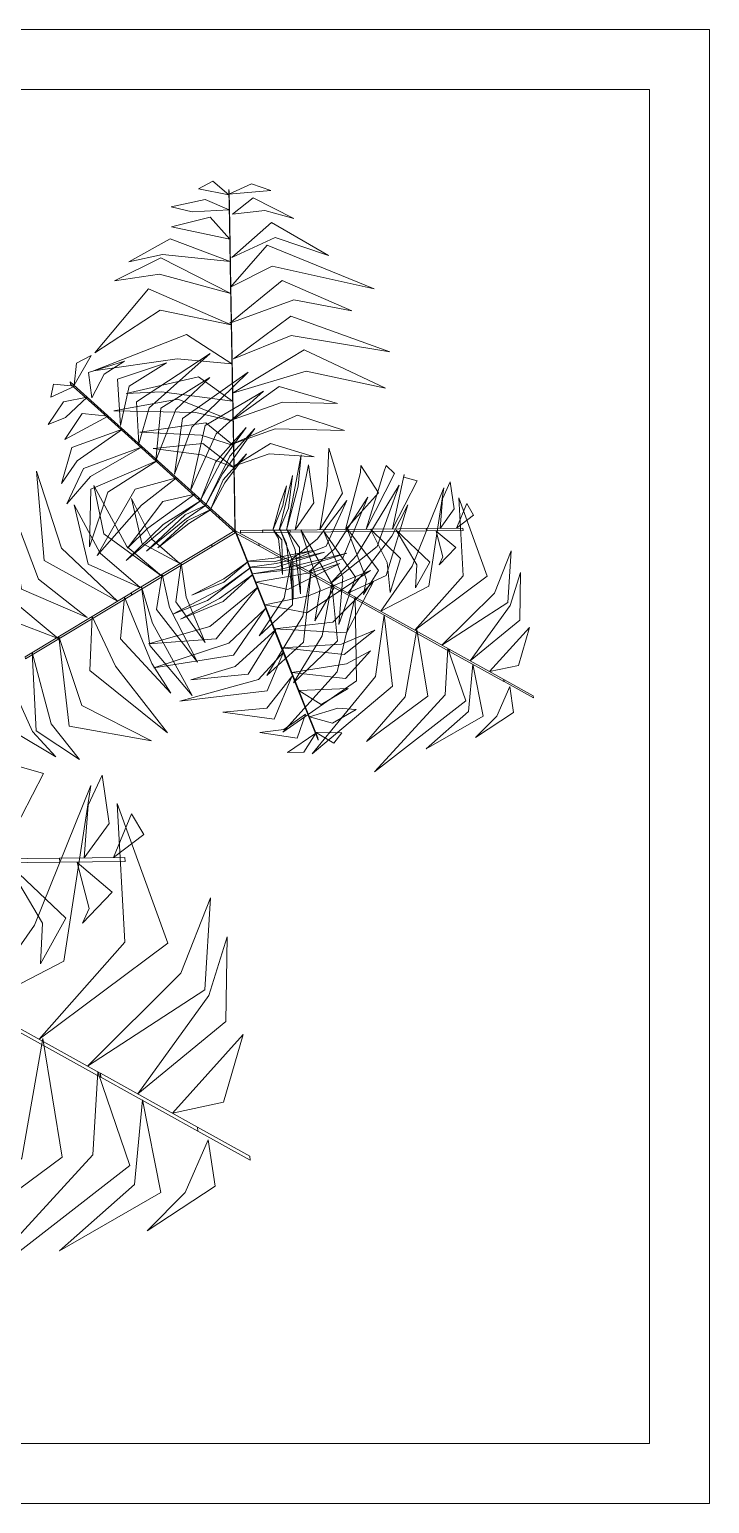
# Model space of a CAD drawing. Header units: millimetres. Extents: x 935 to 13922, y 3203 to 7816.
# Drawn here: x 4026.7 to 4060.7, y 7074.9 to 7148.5 of the extents above; entities that cross this region are included whole.
import ezdxf

# ---------------------------------------------------------------- set-up
doc = ezdxf.new("R2010")
doc.units = ezdxf.units.MM
doc.layers.add('PIANTE', color=7, linetype='Continuous', lineweight=5, true_color=0x007a00)
doc.layers.add('TRATTEGGIO_legno_colore', color=7, linetype='Continuous', lineweight=5, true_color=0xa56740)

msp = doc.modelspace()

# ---------------------------------------------------------------- linework, layer by layer
at = {"layer": 'PIANTE'}
for points in [[(4036.646, 7140.227, -2.839), (4035.118, 7140.534, -3.553), (4035.832, 7140.922, -3.748)], [(4036.673, 7138.831, -1.466), (4036.685, 7138.719, -1.466), (4036.655, 7140.394, -3.142), (4036.643, 7140.506, -3.142)], [(4036.647, 7140.267, -2.915), (4038.743, 7140.451, -3.585), (4037.773, 7140.78, -3.691)], [(4036.66, 7139.477, -2.088), (4034.814, 7139.388, -2.493), (4033.764, 7139.64, -3.025), (4035.452, 7139.998, -2.93)], [(4036.827, 7139.266, -1.952), (4038.437, 7139.444, -2.503), (4039.895, 7139.056, -2.451), (4037.858, 7140.08, -3.008)], [(4036.686, 7138.022, -1.078), (4033.781, 7138.642, -1.954), (4035.702, 7139.111, -1.781)], [(4036.729, 7135.718, -0.022), (4036.741, 7135.606, -0.022), (4036.685, 7138.716, -1.472), (4036.673, 7138.828, -1.472)], [(4036.784, 7137.111, -0.696), (4038.948, 7138.099, -1.563), (4041.614, 7137.211, -1.642), (4038.772, 7138.854, -1.885)], [(4036.706, 7136.911, -0.559), (4033.319, 7137.262, -1.409), (4031.64, 7136.883, -1.574), (4033.711, 7138.038, -1.688)], [(4036.729, 7135.63, -0.049), (4038.811, 7136.675, -0.333), (4043.897, 7135.54, -1.336), (4038.549, 7137.725, -0.197)], [(4036.735, 7135.3, -0.052), (4033.175, 7136.266, -0.589), (4030.927, 7135.932, -1.013), (4033.241, 7137.087, -0.503)], [(4036.689, 7133.832, -0.194), (4039.887, 7134.997, -0.666), (4042.79, 7134.446, -1.231), (4039.301, 7135.962, -0.48)], [(4036.762, 7133.75, -0.187), (4033.207, 7134.48, -0.745), (4029.946, 7132.348, -1.51), (4032.629, 7135.536, -0.751)], [(4036.839, 7129.523, -0.575), (4036.852, 7129.411, -0.575), (4036.741, 7135.6, -0.033), (4036.729, 7135.712, -0.033)], [(4036.875, 7132.051, -0.377), (4039.756, 7133.205, -0.794), (4044.683, 7132.393, -1.742), (4039.739, 7134.18, -0.709)], [(4036.797, 7131.8, -0.358), (4034.062, 7132.039, -0.816), (4029.881, 7131.454, -1.603), (4034.518, 7133.262, -0.626)], [(4028.903, 7130.725, 5.466), (4029.754, 7132.22, 5.06), (4029.027, 7131.836, 5.125)], [(4032.143, 7127.807, 5.596), (4032.664, 7129.598, 5.803), (4035.709, 7132.309, 4.617), (4032.031, 7129.906, 6.318)], [(4036.824, 7130.335, -0.513), (4040.509, 7131.433, -1.078), (4044.472, 7130.589, -1.857), (4040.409, 7132.488, -0.971)], [(4029.793, 7130.098, 5.732), (4030.417, 7131.273, 5.409), (4031.422, 7131.93, 5.28), (4029.63, 7131.371, 5.318)], [(4031.232, 7128.715, 5.74), (4031.654, 7130.683, 5.519), (4033.53, 7131.846, 5.09), (4031.081, 7131.025, 5.599)], [(4033.932, 7126.282, 3.937), (4034.795, 7128.63, 4.088), (4037.606, 7131.386, 3.072), (4034.318, 7129.06, 4.538)], [(4028.946, 7130.685, 5.503), (4027.746, 7130.126, 5.142), (4027.882, 7130.781, 5.157)], [(4030.074, 7129.671, 5.895), (4030.086, 7129.559, 5.895), (4028.726, 7130.785, 5.404), (4028.713, 7130.897, 5.404)], [(4036.831, 7129.931, -0.522), (4033.28, 7130.405, -1.102), (4031.514, 7130.319, -1.419), (4035.123, 7131.148, -0.711)], [(4032.986, 7126.97, 4.777), (4033.998, 7129.522, 4.893), (4035.69, 7131.113, 4.26), (4033.247, 7129.587, 5.412)], [(4036.848, 7129.012, -1.097), (4039.329, 7129.885, -0.891), (4042.071, 7129.81, -1.699), (4039.162, 7130.672, -0.063)], [(4029.556, 7130.136, 5.723), (4028.475, 7129.121, 5.42), (4027.618, 7128.767, 5.16), (4028.384, 7129.901, 5.357)], [(4036.848, 7128.935, -1.137), (4034.993, 7129.359, -1.141), (4030.89, 7129.454, -1.995), (4034.098, 7130.036, -0.669)], [(4034.731, 7125.475, 3.157), (4036.015, 7128.307, 3.178), (4038.368, 7130.438, 2.273), (4035.46, 7128.72, 3.674)], [(4030.605, 7129.191, 5.841), (4028.45, 7128.018, 5.503), (4029.31, 7129.319, 5.796)], [(4032.106, 7127.841, 5.65), (4032.118, 7127.729, 5.65), (4030.086, 7129.559, 5.89), (4030.074, 7129.671, 5.89)], [(4036.798, 7127.785, -2.305), (4038.956, 7128.554, -2.116), (4042.419, 7128.472, -3.124), (4040.071, 7129.239, -1.733)], [(4036.923, 7124.839, -5.259), (4036.935, 7124.727, -5.259), (4036.852, 7129.411, -0.574), (4036.839, 7129.523, -0.574)], [(4031.331, 7128.537, 5.755), (4029.057, 7126.947, 5.332), (4028.286, 7125.827, 5.077), (4028.796, 7127.619, 5.445)], [(4036.87, 7127.719, -2.354), (4035.256, 7128.24, -2.204), (4032.189, 7128.392, -2.761), (4035.489, 7128.848, -1.54)], [(4035.238, 7125.018, 2.222), (4036.21, 7126.831, 2.697), (4037.501, 7128.618, 2.088), (4035.967, 7126.885, 3.586)], [(4035.472, 7124.731, 0.895), (4036.315, 7126.31, 1.318), (4037.943, 7128.57, 0.563), (4036.69, 7127.185, 1.85)], [(4032.311, 7127.654, 5.462), (4029.725, 7126.17, 5.502), (4028.544, 7124.808, 5.091), (4029.373, 7126.575, 5.89)], [(4035.131, 7125.116, 2.789), (4035.144, 7125.004, 2.789), (4032.118, 7127.729, 5.64), (4032.106, 7127.841, 5.64)], [(4036.89, 7126.619, -3.454), (4035.274, 7127.256, -3.188), (4032.853, 7127.572, -3.431), (4035.345, 7127.823, -2.602)], [(4036.889, 7126.696, -3.414), (4038.654, 7127.298, -3.286), (4040.91, 7127.154, -4.033), (4038.726, 7127.827, -2.778)], [(4033.069, 7126.972, 4.748), (4030.599, 7125.383, 4.679), (4029.672, 7122.666, 3.32), (4029.749, 7125.547, 5.102)], [(4035.742, 7124.564, -0.309), (4036.437, 7125.85, 0.008), (4037.517, 7127.304, -0.584), (4036.36, 7126.007, 0.571)], [(4039.518, 7123.5, 5.994), (4039.82, 7124.981, 6.174), (4040.256, 7127.258, 5.649), (4040.103, 7125.691, 6.778)], [(4041.191, 7123.518, 7.68), (4041.55, 7125.707, 7.477), (4041.636, 7127.591, 6.729), (4042.319, 7125.333, 8.095)], [(4031.073, 7119.945, -0.513), (4028.279, 7122.588, -1.078), (4027.028, 7126.442, -1.857), (4027.416, 7121.974, -0.971)], [(4039.162, 7123.496, 4.664), (4039.469, 7124.783, 4.988), (4039.822, 7126.229, 4.685), (4039.623, 7124.59, 5.69)], [(4039.962, 7123.505, 6.819), (4040.535, 7126.345, 6.632), (4040.622, 7126.75, 6.39), (4040.887, 7124.863, 7.187)], [(4042.474, 7123.532, 8.578), (4043.216, 7126.374, 8.509), (4043.233, 7126.718, 7.15), (4044.113, 7125.361, 8.932)], [(4043.494, 7123.543, 9.292), (4044.391, 7126.387, 9.332), (4044.499, 7126.721, 8.921), (4044.925, 7126.328, 9.719)], [(4044.813, 7123.558, 9.585), (4045.409, 7126.268, 9.161), (4045.379, 7126.146, 8.907), (4046.057, 7125.95, 9.275)], [(4029.561, 7119.131, -0.377), (4027.121, 7121.05, -0.794), (4025.361, 7125.723, -1.742), (4026.285, 7120.547, -0.709)], [(4033.294, 7121.197, -2.305), (4031.548, 7122.682, -2.116), (4029.888, 7125.722, -3.124), (4030.398, 7123.305, -1.733)], [(4034.022, 7126.113, 3.85), (4032.276, 7124.746, 3.648), (4030.061, 7122.229, 2.899), (4031.963, 7125.542, 4.266)], [(4038.84, 7123.493, 3.462), (4039.181, 7124.78, 3.913), (4039.519, 7125.707, 3.888), (4039.339, 7124.717, 4.545)], [(4041.722, 7120.838, -1.137), (4043.016, 7122.233, -1.141), (4045.15, 7125.738, -1.995), (4044.05, 7122.67, -0.669)], [(4044.228, 7119.45, -0.358), (4045.803, 7121.699, -0.816), (4047.387, 7125.612, -1.603), (4046.634, 7120.693, -0.626)], [(4047.203, 7123.583, 9.552), (4047.31, 7125.063, 9.25), (4047.701, 7125.903, 8.99), (4047.905, 7124.55, 9.186)], [(4032.206, 7120.627, -1.097), (4030.209, 7122.339, -0.891), (4028.904, 7124.751, -1.699), (4029.611, 7121.801, -0.063)], [(4035.266, 7124.993, 2.164), (4034.04, 7124.108, 2.344), (4031.504, 7121.977, 1.82), (4033.351, 7123.777, 2.948)], [(4034.936, 7125.29, 2.989), (4032.59, 7123.589, 2.802), (4031.579, 7122.599, 2.56), (4033.335, 7124.917, 3.357)], [(4034.191, 7121.821, -3.414), (4032.787, 7123.048, -3.286), (4031.784, 7125.075, -4.033), (4032.293, 7122.846, -2.778)], [(4035.53, 7124.755, 0.835), (4034.433, 7124.016, 1.158), (4032.52, 7122.44, 0.855), (4034.45, 7124.263, 1.86)], [(4036.15, 7124.198, -2.33), (4036.163, 7124.086, -2.33), (4035.143, 7125.004, 2.79), (4035.131, 7125.116, 2.79)], [(4036.923, 7124.839, -5.259), (4036.935, 7124.727, -5.259), (4036.96, 7123.368, -10.891), (4036.947, 7123.48, -10.891)], [(4039.695, 7121.96, -3.454), (4041.055, 7123.041, -3.188), (4042.539, 7124.98, -3.431), (4041.51, 7122.696, -2.602)], [(4040.657, 7121.427, -2.354), (4041.915, 7122.564, -2.204), (4043.581, 7125.144, -2.761), (4042.326, 7122.059, -1.54)], [(4042.593, 7120.355, -0.522), (4044.779, 7123.193, -1.102), (4045.587, 7124.765, -1.419), (4044.501, 7121.225, -0.711)], [(4045.935, 7118.505, -0.187), (4048.344, 7121.219, -0.745), (4048.128, 7125.109, -1.51), (4049.547, 7121.192, -0.751)], [(4048.023, 7123.592, 9.333), (4048.527, 7124.816, 8.972), (4048.87, 7124.243, 8.986)], [(4035.77, 7124.539, -0.368), (4034.647, 7123.823, 0.083), (4033.097, 7122.619, 0.059), (4034.573, 7123.977, 0.715)], [(4036.15, 7124.198, -2.33), (4036.163, 7124.086, -2.33), (4036.988, 7123.342, -8.638), (4036.976, 7123.454, -8.638)], [(4035.782, 7122.779, -5.259), (4035.794, 7122.667, -5.259), (4036.96, 7123.368, -10.891), (4036.947, 7123.48, -10.891)], [(4038.137, 7122.821, -5.259), (4038.149, 7122.709, -5.259), (4036.96, 7123.368, -10.891), (4036.947, 7123.48, -10.891)], [(4037.387, 7122.421, -2.33), (4037.399, 7122.309, -2.33), (4036.988, 7123.342, -8.638), (4036.976, 7123.454, -8.638)], [(4038.328, 7123.486, 1.5), (4038.341, 7123.374, 1.5), (4037.229, 7123.362, -4.808), (4037.217, 7123.474, -4.808)], [(4038.328, 7123.486, 1.5), (4038.341, 7123.374, 1.5), (4039.712, 7123.389, 6.62), (4039.7, 7123.501, 6.62)], [(4038.877, 7123.492, 3.52), (4039.127, 7123.075, 3.838), (4039.317, 7121.274, 3.246), (4039.29, 7123.011, 4.4)], [(4039.189, 7123.554, 4.725), (4039.528, 7122.819, 5.148), (4039.861, 7120.054, 4.392), (4039.845, 7121.922, 5.68)], [(4039.555, 7123.5, 6.052), (4039.959, 7122.507, 6.527), (4040.22, 7120.318, 5.917), (4040.174, 7122.632, 7.416)], [(4039.7, 7123.501, 6.618), (4039.712, 7123.389, 6.618), (4043.784, 7123.433, 9.47), (4043.772, 7123.545, 9.47)], [(4040.238, 7123.507, 6.986), (4041.211, 7120.554, 7.008), (4040.933, 7118.965, 6.102), (4041.9, 7120.627, 7.504)], [(4041.372, 7123.455, 7.766), (4042.328, 7121.143, 7.918), (4042.137, 7118.783, 6.901), (4042.97, 7121.15, 8.368)], [(4042.534, 7123.59, 8.607), (4043.518, 7121.026, 8.723), (4043.361, 7120.282, 8.09), (4044.115, 7121.487, 9.242)], [(4043.722, 7123.545, 9.426), (4044.551, 7121.874, 9.633), (4044.695, 7120.374, 8.447), (4045.225, 7122.076, 10.148)], [(4043.772, 7123.545, 9.48), (4043.784, 7123.433, 9.48), (4046.519, 7123.463, 9.719), (4046.506, 7123.575, 9.719)], [(4045.006, 7123.494, 9.57), (4046.029, 7121.76, 9.349), (4045.973, 7120.618, 8.919), (4046.682, 7121.897, 9.429)], [(4046.506, 7123.575, 9.725), (4046.518, 7123.463, 9.725), (4048.35, 7123.483, 9.234), (4048.337, 7123.595, 9.234)], [(4047.002, 7123.451, 9.561), (4047.339, 7122.164, 9.239), (4047.156, 7121.755, 9.11), (4047.984, 7122.625, 9.148)], [(4028.111, 7118.08, -0.194), (4025.504, 7120.267, -0.666), (4024.53, 7123.056, -1.231), (4024.96, 7119.277, -0.48)], [(4035.782, 7122.779, -5.259), (4035.794, 7122.667, -5.259), (4031.78, 7120.252, -0.574), (4031.767, 7120.364, -0.574)], [(4037.577, 7121.946, -0.368), (4038.9, 7122.09, 0.083), (4040.824, 7122.482, 0.059), (4038.898, 7121.92, 0.715)], [(4038.137, 7122.821, -5.259), (4038.149, 7122.709, -5.259), (4042.248, 7120.439, -0.574), (4042.236, 7120.551, -0.574)], [(4034.258, 7121.86, -3.454), (4034.514, 7120.142, -3.188), (4035.451, 7117.887, -3.431), (4033.987, 7119.92, -2.602)], [(4037.59, 7121.912, -0.309), (4036.397, 7121.067, 0.008), (4034.785, 7120.243, -0.584), (4036.397, 7120.892, 0.571)], [(4037.387, 7122.421, -2.33), (4037.399, 7122.309, -2.33), (4037.906, 7121.034, 2.79), (4037.893, 7121.146, 2.79)], [(4037.696, 7121.647, 0.835), (4039.007, 7121.823, 1.158), (4041.42, 7122.388, 0.855), (4038.882, 7121.609, 1.86)], [(4037.827, 7121.316, 2.164), (4039.318, 7121.566, 2.344), (4042.536, 7122.352, 1.82), (4040.082, 7121.557, 2.948)], [(4037.991, 7120.904, 2.989), (4040.848, 7121.388, 2.802), (4042.194, 7121.828, 2.56), (4039.591, 7120.528, 3.357)], [(4039.762, 7121.922, -3.414), (4039.401, 7120.092, -3.286), (4038.148, 7118.211, -4.033), (4039.823, 7119.766, -2.778)], [(4047.29, 7117.754, -0.052), (4049.907, 7120.354, -0.589), (4050.742, 7122.467, -1.013), (4050.585, 7119.886, -0.503)], [(4033.315, 7121.293, -2.354), (4033.671, 7119.635, -2.204), (4035.072, 7116.902, -2.761), (4033.028, 7119.533, -1.54)], [(4037.759, 7121.643, 0.895), (4036.303, 7120.601, 1.318), (4033.842, 7119.297, 0.563), (4035.579, 7119.983, 1.85)], [(4037.84, 7121.281, 2.222), (4036.166, 7120.087, 2.697), (4034.217, 7119.057, 2.088), (4036.36, 7119.931, 3.586)], [(4037.893, 7121.146, 2.789), (4037.906, 7121.034, 2.789), (4039.409, 7117.25, 5.64), (4039.397, 7117.362, 5.64)], [(4038.445, 7119.761, 3.85), (4040.617, 7120.212, 3.648), (4043.718, 7121.486, 2.899), (4040.544, 7119.36, 4.266)], [(4040.751, 7121.457, -2.305), (4040.338, 7119.203, -2.116), (4038.535, 7116.245, -3.124), (4040.373, 7117.895, -1.733)], [(4048.7, 7116.973, -0.559), (4050.698, 7119.73, -1.409), (4051.208, 7121.374, -1.574), (4051.173, 7119.003, -1.688)], [(4031.768, 7120.365, -0.575), (4031.78, 7120.253, -0.575), (4026.476, 7117.062, -0.033), (4026.464, 7117.174, -0.033)], [(4032.272, 7120.666, -1.137), (4032.833, 7118.847, -1.141), (4034.802, 7115.247, -1.995), (4032.695, 7117.734, -0.669)], [(4038.092, 7120.647, 3.157), (4035.686, 7118.678, 3.178), (4032.633, 7117.811, 2.273), (4036.001, 7118.061, 3.674)], [(4038.919, 7118.568, 4.748), (4041.838, 7118.897, 4.679), (4043.872, 7120.922, 3.32), (4042.527, 7118.374, 5.102)], [(4041.788, 7120.8, -1.097), (4041.304, 7118.214, -0.891), (4039.868, 7115.878, -1.699), (4042.069, 7117.966, -0.063)], [(4042.235, 7120.552, -0.575), (4042.247, 7120.44, -0.575), (4047.662, 7117.441, -0.033), (4047.65, 7117.553, -0.033)], [(4031.419, 7120.153, -0.522), (4032.784, 7116.84, -1.102), (4033.741, 7115.355, -1.419), (4031.218, 7118.066, -0.711)], [(4038.451, 7119.569, 3.937), (4036.637, 7117.847, 4.088), (4032.895, 7116.623, 3.072), (4036.874, 7117.251, 4.538)], [(4042.946, 7120.159, -0.513), (4042.054, 7116.418, -1.078), (4039.342, 7113.408, -1.857), (4043.018, 7115.978, -0.971)], [(4029.817, 7119.189, -0.358), (4030.978, 7116.701, -0.816), (4033.575, 7113.372, -1.603), (4029.691, 7116.484, -0.626)], [(4044.407, 7119.257, -0.377), (4043.965, 7116.185, -0.794), (4040.798, 7112.324, -1.742), (4044.818, 7115.712, -0.709)], [(4028.145, 7118.184, -0.187), (4029.291, 7114.74, -0.745), (4032.768, 7112.982, -1.51), (4028.666, 7113.712, -0.751)], [(4038.994, 7118.534, 4.777), (4036.956, 7116.695, 4.893), (4034.734, 7116.018, 4.26), (4037.6, 7116.303, 5.412)], [(4039.296, 7117.621, 5.462), (4042.272, 7117.805, 5.502), (4043.934, 7118.502, 5.091), (4042.408, 7117.286, 5.89)], [(4046.042, 7118.527, -0.194), (4045.452, 7115.176, -0.666), (4043.523, 7112.937, -1.231), (4046.581, 7115.2, -0.48)], [(4049.673, 7116.435, -1.078), (4051.662, 7118.64, -1.954), (4051.107, 7116.743, -1.781)], [(4026.817, 7117.385, -0.052), (4027.76, 7113.819, -0.589), (4029.173, 7112.04, -1.013), (4027.016, 7113.467, -0.503)], [(4039.379, 7117.409, 5.596), (4038.118, 7116.034, 5.803), (4034.187, 7114.954, 4.617), (4038.548, 7115.478, 6.318)], [(4039.397, 7117.362, 5.65), (4039.409, 7117.25, 5.65), (4040.42, 7114.709, 5.89), (4040.407, 7114.821, 5.89)], [(4039.783, 7116.395, 5.755), (4042.526, 7116.813, 5.332), (4043.714, 7117.474, 5.077), (4042.463, 7116.094, 5.445)], [(4047.579, 7117.593, -0.049), (4047.443, 7115.268, -0.333), (4043.917, 7111.431, -1.336), (4048.483, 7114.97, -0.197)], [(4047.656, 7117.55, -0.022), (4047.668, 7117.438, -0.022), (4050.389, 7115.931, -1.472), (4050.376, 7116.043, -1.472)], [(4048.834, 7116.805, -0.696), (4048.608, 7114.438, -1.563), (4046.506, 7112.573, -1.642), (4049.35, 7114.212, -1.885)], [(4025.436, 7116.555, -0.559), (4026.825, 7113.446, -1.409), (4027.993, 7112.182, -1.574), (4025.958, 7113.398, -1.688)], [(4039.793, 7116.192, 5.74), (4038.543, 7114.614, 5.519), (4036.345, 7114.404, 5.09), (4038.905, 7114.054, 5.599)], [(4050.379, 7116.042, -1.466), (4050.391, 7115.93, -1.466), (4051.857, 7115.118, -3.142), (4051.845, 7115.23, -3.142)], [(4040.144, 7115.487, 5.841), (4042.596, 7115.583, 5.503), (4041.248, 7114.798, 5.796)], [(4050.68, 7115.691, -1.952), (4050.028, 7114.208, -2.503), (4048.963, 7113.139, -2.451), (4050.869, 7114.391, -3.008)], [(4040.407, 7114.821, 5.895), (4040.419, 7114.709, 5.895), (4041.096, 7113.007, 5.404), (4041.084, 7113.119, 5.404)], [(4040.666, 7114.174, 5.723), (4042.085, 7114.606, 5.42), (4043.01, 7114.542, 5.16), (4041.82, 7113.866, 5.357)], [(4040.47, 7114.314, 5.732), (4039.39, 7113.537, 5.409), (4038.197, 7113.394, 5.28), (4040.052, 7113.101, 5.318)], [(4040.989, 7113.358, 5.466), (4039.565, 7112.395, 5.06), (4040.386, 7112.417, 5.125)], [(4040.969, 7113.412, 5.503), (4042.292, 7113.381, 5.142), (4041.88, 7112.855, 5.157)], [(4025.157, 7107.084, 18.503), (4026.219, 7111.914, 17.747), (4026.166, 7111.697, 17.294), (4027.373, 7111.348, 17.95)], [(4024.114, 7099.763, 0.782), (4026.921, 7103.772, -0.034), (4029.744, 7110.746, -1.436), (4028.402, 7101.979, 0.306)], [(4029.415, 7107.13, 18.444), (4029.607, 7109.766, 17.904), (4030.304, 7111.265, 17.441), (4030.667, 7108.853, 17.792)], [(4027.156, 7098.079, 1.086), (4031.45, 7102.917, 0.093), (4031.065, 7109.849, -1.271), (4033.594, 7102.867, 0.083)], [(4030.877, 7107.146, 18.052), (4031.775, 7109.327, 17.409), (4032.388, 7108.306, 17.436)], [(4023.301, 7107.062, 18.315), (4023.323, 7106.862, 18.315), (4028.197, 7106.915, 18.741), (4028.175, 7107.115, 18.741)], [(4028.174, 7107.115, 18.751), (4028.196, 7106.915, 18.751), (4031.46, 7106.95, 17.876), (4031.438, 7107.15, 17.876)], [(4025.502, 7106.971, 18.475), (4027.325, 7103.881, 18.081), (4027.225, 7101.846, 17.316), (4028.488, 7104.125, 18.224)], [(4029.057, 7106.894, 18.46), (4029.658, 7104.6, 17.886), (4029.332, 7103.871, 17.655), (4030.808, 7105.422, 17.723)], [(4029.572, 7096.741, 1.328), (4034.235, 7101.374, 0.371), (4035.723, 7105.14, -0.385), (4035.442, 7100.54, 0.525)], [(4032.085, 7095.35, 0.424), (4035.644, 7100.264, -1.09), (4036.554, 7103.193, -1.384), (4036.492, 7098.968, -1.588)], [(4020.562, 7101.727, 0.396), (4020.584, 7101.528, 0.396), (4030.234, 7096.184, 1.361), (4030.213, 7096.383, 1.361)], [(4033.817, 7094.39, -0.5), (4037.362, 7098.321, -2.061), (4036.374, 7094.939, -1.753)], [(4027.347, 7098.119, 1.076), (4026.295, 7092.147, 0.233), (4022.858, 7088.157, -0.773), (4028.307, 7092.19, 0.564)], [(4030.086, 7096.455, 1.333), (4029.845, 7092.311, 0.828), (4023.561, 7085.473, -0.961), (4031.698, 7091.781, 1.069)], [(4030.223, 7096.378, 1.381), (4030.245, 7096.178, 1.381), (4035.093, 7093.493, -1.203), (4035.072, 7093.693, -1.203)], [(4032.323, 7095.051, 0.179), (4031.92, 7090.831, -1.365), (4028.174, 7087.508, -1.506), (4033.242, 7090.429, -1.939)], [(4035.612, 7093.065, -2.058), (4034.45, 7090.422, -3.039), (4032.552, 7088.517, -2.947), (4035.949, 7090.748, -3.94)], [(4035.076, 7093.69, -1.193), (4035.098, 7093.491, -1.193), (4037.711, 7092.044, -4.179), (4037.689, 7092.243, -4.179)]]:
    msp.add_3dface(points, dxfattribs=at)
at = {"layer": 'TRATTEGGIO_legno_colore', "elevation": -7.951}
for points in [[(3915.633, 7148.488), (4060.661, 7148.488), (4060.661, 7074.901), (3915.633, 7074.901)], [(3918.633, 7145.488), (4057.661, 7145.488), (4057.661, 7077.901), (3918.633, 7077.901)]]:
    msp.add_lwpolyline(points, close=True, dxfattribs=at)

doc.saveas('drawing.dxf')
